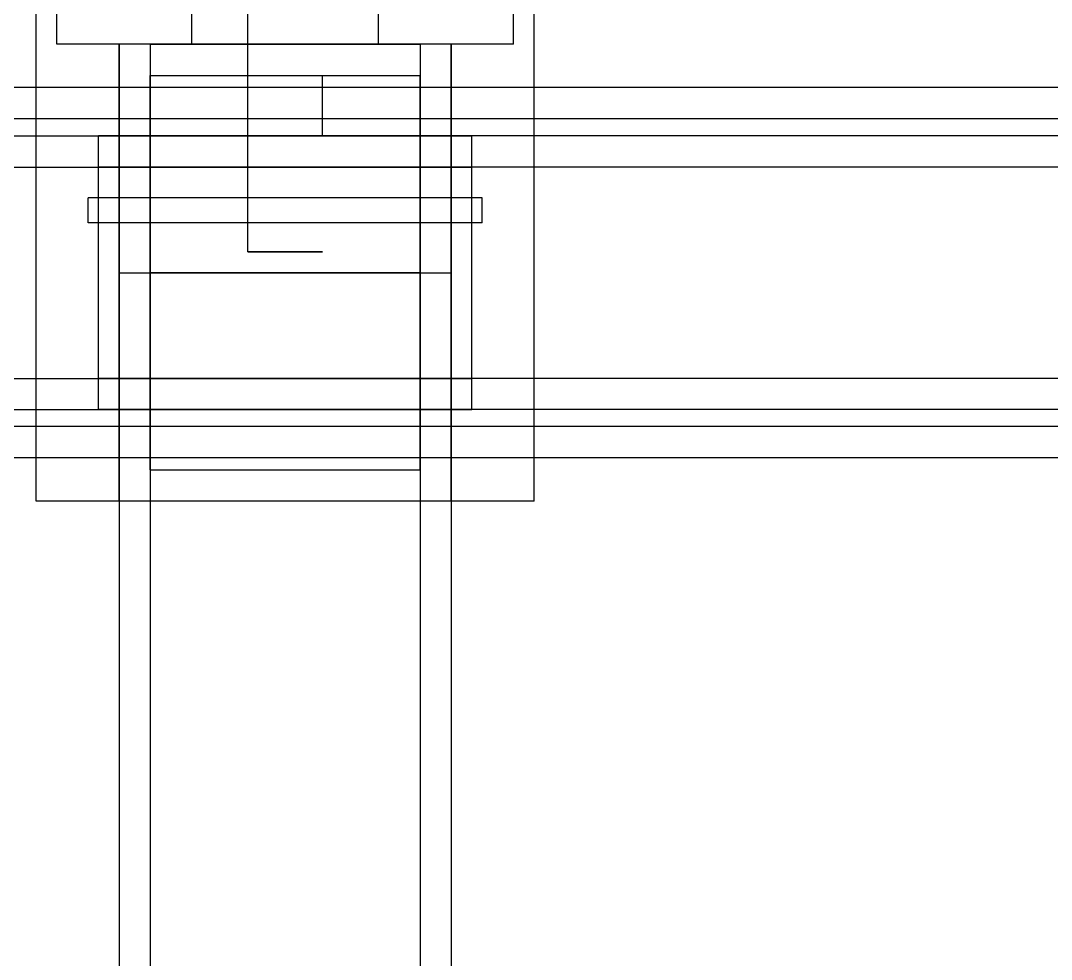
# Model space of a CAD drawing. Header units: millimetres. Extents: x -1175 to 655, y -895 to 720.
# Drawn here: x -885.8 to -836.12, y 76.93 to 122.14 of the extents above; entities that cross this region are included whole.
import ezdxf

# ---------------------------------------------------------------- set-up
doc = ezdxf.new("R2010")
doc.units = ezdxf.units.MM
doc.layers.add('HIDDEN', color=8, linetype='Continuous')
doc.layers.add('VISIBLE', color=7, linetype='Continuous')

msp = doc.modelspace()

# ---------------------------------------------------------------- linework, layer by layer
at = {"layer": 'HIDDEN'}
for points in [[(-884.048, 121), (-884.048, 147)], [(-862.048, 121), (-862.048, 147)], [(-877.548, 121), (-877.548, 130)], [(-868.548, 121), (-868.548, 130)], [(-885.048, 99), (-885.048, 127)], [(-874.848, 119.5), (-874.848, 127)], [(-861.048, 99), (-861.048, 127)], [(-862.048, 121), (-884.048, 121)], [(-881.048, 99), (-881.048, 121)], [(-865.048, 121), (-881.048, 121)], [(-881.048, 99), (-881.048, 121)], [(-865.048, 121), (-881.048, 121)], [(-881.048, 99), (-881.048, 121)], [(-865.048, 121), (-881.048, 121)], [(-881.048, 121), (-881.048, 38.8)], [(-865.048, 121), (-881.048, 121)], [(-881.048, 121), (-881.048, 99)], [(-865.048, 121), (-881.048, 121)], [(-879.548, 121), (-879.548, 38.8)], [(-879.548, 121), (-879.548, 38.8)], [(-879.548, 121), (-866.548, 121)], [(-879.548, 121), (-866.548, 121)], [(-868.548, 121), (-877.548, 121)], [(-868.548, 121), (-877.548, 121)], [(-866.548, 121), (-866.548, 38.8)], [(-866.548, 121), (-866.548, 38.8)], [(-865.048, 99), (-865.048, 121)], [(-865.048, 99), (-865.048, 121)], [(-865.048, 99), (-865.048, 121)], [(-865.048, 121), (-865.048, 38.8)], [(-865.048, 121), (-865.048, 99)], [(-879.548, 119.5), (-866.548, 119.5)], [(-879.548, 100.5), (-879.548, 119.5)], [(-879.548, 119.5), (-866.548, 119.5)], [(-879.548, 100.5), (-879.548, 119.5)], [(-879.548, 119.5), (-866.548, 119.5)], [(-879.548, 100.5), (-879.548, 119.5)], [(-866.548, 100.5), (-866.548, 119.5)], [(-866.548, 100.5), (-866.548, 119.5)], [(-866.548, 100.5), (-866.548, 119.5)], [(-803.198, 118.912), (-961.198, 118.912)], [(-861.048, 118.912), (-885.048, 118.912)], [(-803.198, 117.412), (-961.198, 117.412)], [(-803.198, 117.412), (-961.198, 117.412)], [(-966.548, 116.588), (-864.048, 116.588)], [(-885.048, 103.412), (-885.048, 116.588)], [(-787.848, 116.588), (-882.048, 116.588)], [(-882.048, 103.412), (-882.048, 116.588)], [(-881.048, 103.412), (-881.048, 116.588)], [(-879.548, 103.412), (-879.548, 116.588)], [(-874.848, 111), (-874.848, 116.588)], [(-866.548, 103.412), (-866.548, 116.588)], [(-865.048, 103.412), (-865.048, 116.588)], [(-864.048, 103.412), (-864.048, 116.588)], [(-861.048, 103.412), (-861.048, 116.588)], [(-966.548, 115.088), (-864.048, 115.088)], [(-966.548, 115.088), (-864.048, 115.088)], [(-787.848, 115.088), (-882.048, 115.088)], [(-787.848, 115.088), (-882.048, 115.088)], [(-882.048, 104.912), (-882.048, 115.088)], [(-882.048, 104.912), (-882.048, 115.088)], [(-864.048, 104.912), (-864.048, 115.088)], [(-864.048, 104.912), (-864.048, 115.088)], [(-863.548, 113.6), (-882.548, 113.6)], [(-882.548, 112.4), (-882.548, 113.6)], [(-863.548, 113.6), (-882.548, 113.6)], [(-882.548, 112.4), (-882.548, 113.6)], [(-863.548, 112.4), (-863.548, 113.6)], [(-863.548, 112.4), (-863.548, 113.6)], [(-863.548, 112.4), (-882.548, 112.4)], [(-863.548, 112.4), (-882.548, 112.4)], [(-874.796, 111), (-874.848, 111)], [(-874.848, 111), (-874.796, 111)], [(-874.642, 111), (-874.796, 111)], [(-874.796, 111), (-874.642, 111)], [(-874.396, 111), (-874.642, 111)], [(-874.642, 111), (-874.396, 111)], [(-874.071, 111), (-874.396, 111)], [(-874.396, 111), (-874.071, 111)], [(-873.687, 111), (-874.071, 111)], [(-874.071, 111), (-873.687, 111)], [(-873.265, 111), (-873.687, 111)], [(-873.687, 111), (-873.265, 111)], [(-872.831, 111), (-873.265, 111)], [(-873.265, 111), (-872.831, 111)], [(-872.41, 111), (-872.831, 111)], [(-872.831, 111), (-872.41, 111)], [(-872.026, 111), (-872.41, 111)], [(-872.41, 111), (-872.026, 111)], [(-871.701, 111), (-872.026, 111)], [(-872.026, 111), (-871.701, 111)], [(-871.455, 111), (-871.701, 111)], [(-871.701, 111), (-871.455, 111)], [(-871.301, 111), (-871.455, 111)], [(-871.455, 111), (-871.301, 111)], [(-871.248, 111), (-871.301, 111)], [(-871.301, 111), (-871.248, 111)], [(-881.048, 110), (-865.048, 110)], [(-881.048, 110), (-865.048, 110)], [(-881.048, 110), (-881.048, 38.8)], [(-881.048, 110), (-881.048, 38.8)], [(-879.548, 110), (-879.548, 38.8)], [(-879.548, 110), (-879.548, 38.8)], [(-866.548, 110), (-879.548, 110)], [(-866.548, 110), (-879.548, 110)], [(-866.548, 110), (-866.548, 38.8)], [(-866.548, 110), (-866.548, 38.8)], [(-865.048, 110), (-865.048, 38.8)], [(-865.048, 110), (-865.048, 38.8)], [(-966.548, 104.912), (-864.048, 104.912)], [(-966.548, 104.912), (-864.048, 104.912)], [(-787.848, 104.912), (-882.048, 104.912)], [(-787.848, 104.912), (-882.048, 104.912)], [(-966.548, 103.412), (-864.048, 103.412)], [(-787.848, 103.412), (-882.048, 103.412)], [(-803.198, 102.588), (-961.198, 102.588)], [(-803.198, 102.588), (-961.198, 102.588)], [(-803.198, 101.088), (-961.198, 101.088)], [(-861.048, 101.088), (-885.048, 101.088)], [(-879.548, 100.5), (-866.548, 100.5)], [(-879.548, 100.5), (-866.548, 100.5)], [(-879.548, 100.5), (-866.548, 100.5)], [(-861.048, 99), (-885.048, 99)], [(-865.048, 99), (-881.048, 99)], [(-865.048, 99), (-881.048, 99)], [(-865.048, 99), (-881.048, 99)]]:
    msp.add_lwpolyline(points, dxfattribs=at)
at = {"layer": 'VISIBLE'}
for points in [[(-884.048, 121), (-884.048, 147)], [(-862.048, 121), (-862.048, 147)], [(-877.548, 121), (-877.548, 130)], [(-868.548, 121), (-868.548, 130)], [(-885.048, 116.588), (-885.048, 127)], [(-861.048, 116.588), (-861.048, 127)], [(-862.048, 121), (-884.048, 121)], [(-881.048, 116.588), (-881.048, 121)], [(-865.048, 121), (-881.048, 121)], [(-865.048, 116.588), (-865.048, 121)], [(-879.548, 119.5), (-866.548, 119.5)], [(-879.548, 116.588), (-879.548, 119.5)], [(-874.848, 116.588), (-874.848, 119.5)], [(-871.248, 116.588), (-871.248, 119.5)], [(-866.548, 116.588), (-866.548, 119.5)], [(-885.048, 118.912), (-886.548, 118.912)], [(-826.298, 118.912), (-861.048, 118.912)], [(-966.548, 116.588), (-864.048, 116.588)], [(-787.848, 116.588), (-882.048, 116.588)], [(-882.048, 103.412), (-882.048, 116.588)], [(-864.048, 103.412), (-864.048, 116.588)], [(-966.548, 103.412), (-864.048, 103.412)], [(-885.048, 99), (-885.048, 103.412)], [(-787.848, 103.412), (-882.048, 103.412)], [(-881.048, 99), (-881.048, 103.412)], [(-879.548, 100.5), (-879.548, 103.412)], [(-866.548, 100.5), (-866.548, 103.412)], [(-865.048, 99), (-865.048, 103.412)], [(-861.048, 99), (-861.048, 103.412)], [(-885.048, 101.088), (-950.611, 101.088)], [(-826.298, 101.088), (-861.048, 101.088)], [(-879.548, 100.5), (-866.548, 100.5)], [(-861.048, 99), (-885.048, 99)], [(-865.048, 99), (-881.048, 99)], [(-881.048, 99), (-881.048, 60.8)], [(-865.048, 99), (-865.048, 60.8)]]:
    msp.add_lwpolyline(points, dxfattribs=at)

doc.saveas('drawing.dxf')
